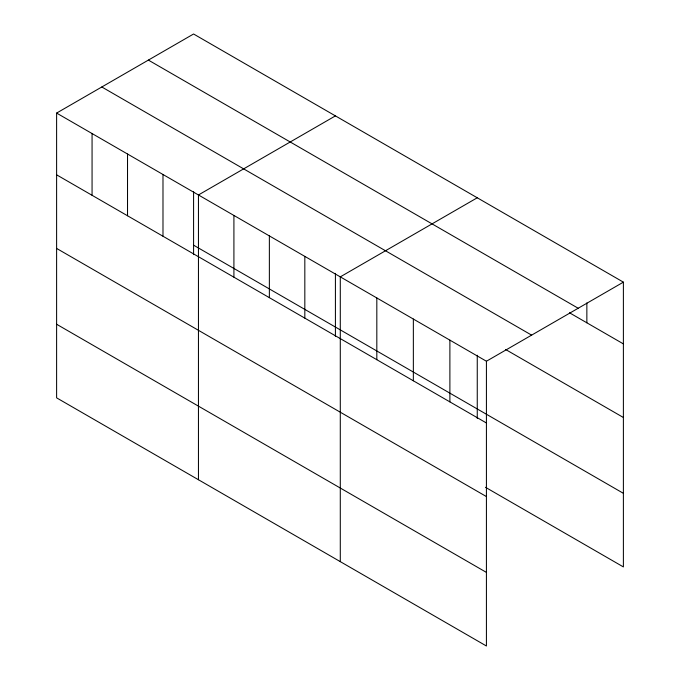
<?xml version="1.0" encoding="UTF-8"?>
<svg xmlns="http://www.w3.org/2000/svg" width="680" height="680" viewBox="0 0 680 680"><rect width="100%" height="100%" fill="white"/><g stroke="black" fill="none" stroke-linecap="round" stroke-linejoin="round"><path stroke-width="1.02" d="M56.61 113.075L486.421 361.233L486.421 646L56.61 397.851L56.61 113.075L193.579 34L623.39 282.149L623.39 566.924L485.477 487.296M335.418 115.889L198.45 194.964L198.45 479.74M477.258 197.778L340.289 276.862L340.289 561.629M486.421 361.233L623.39 282.149M148.376 60.095L578.196 308.252M569.5 312.783L623.39 343.893M101.804 86.98L531.624 335.138M505.571 349.469L623.39 417.495M193.579 245.174L623.39 493.323M56.61 174.819L486.421 422.977M56.61 248.421L486.421 496.57M56.61 324.25L486.421 572.399M586.857 302.923L586.857 322.804M477.258 355.24L477.258 418.412M449.888 340.136L449.888 401.88M413.355 319.048L413.355 380.791M376.822 297.95L376.822 359.695M335.418 273.351L335.418 336.524M304.827 256.385L304.827 318.129M269.365 235.909L269.365 297.653M233.911 215.441L233.911 277.185M193.579 191.463L193.579 254.634M162.987 174.496L162.987 236.24M127.525 154.02L127.525 215.764M92.064 133.552L92.064 195.296"/></g></svg>
